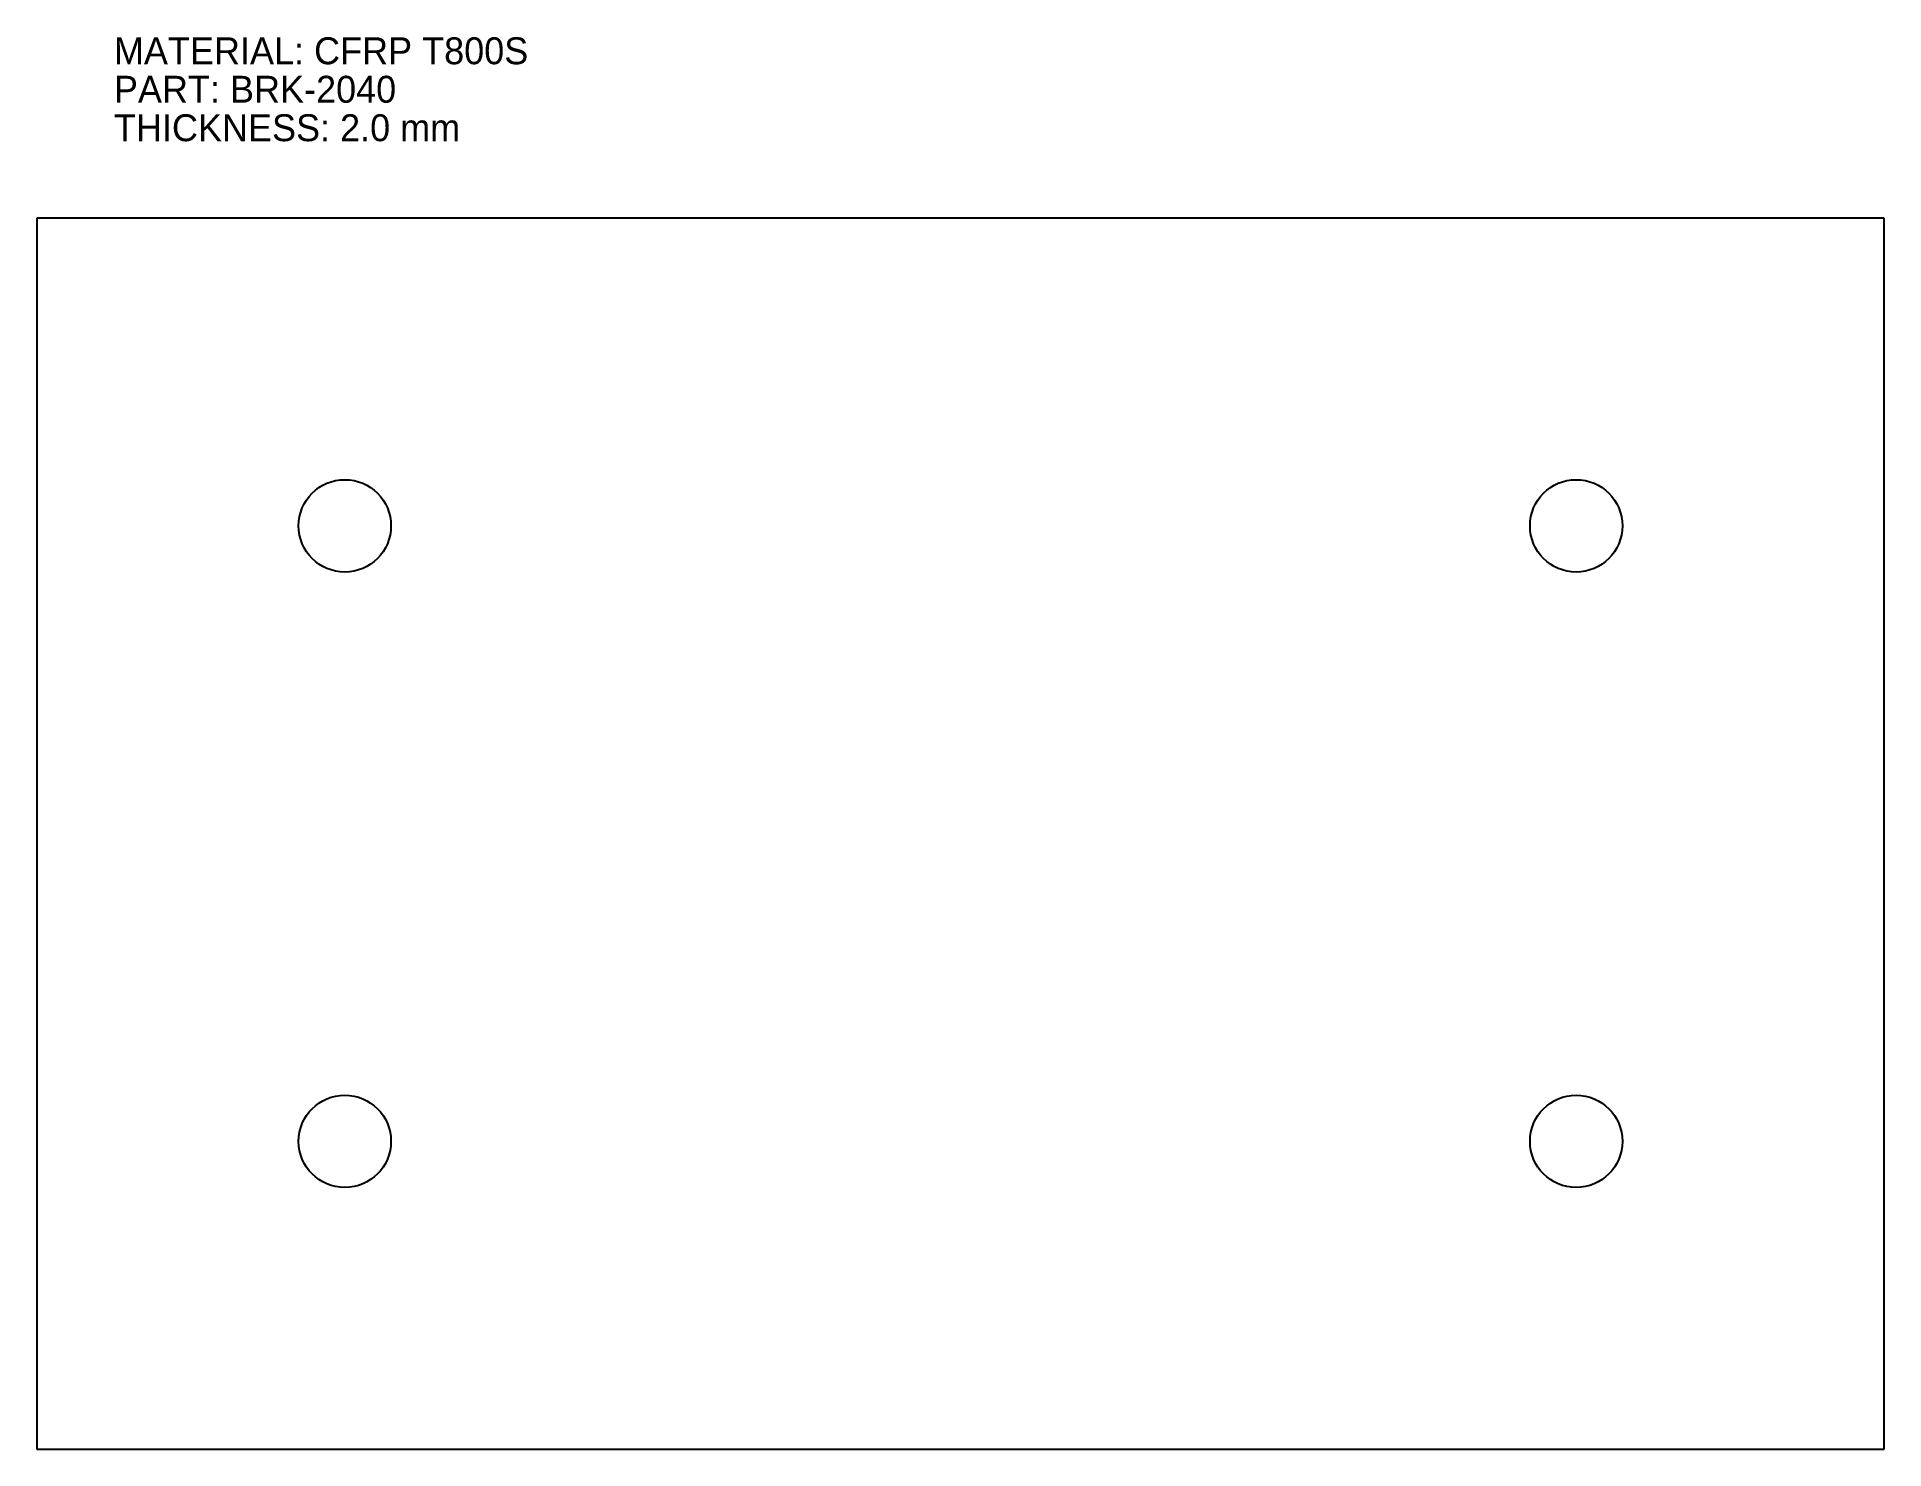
# Model space of a CAD drawing. Header units: metres. Extents: x 0 to 240, y 0 to 184.
import ezdxf

# ---------------------------------------------------------------- set-up
doc = ezdxf.new("R2010")
doc.units = ezdxf.units.M

msp = doc.modelspace()

# ---------------------------------------------------------------- linework, layer by layer
for p, q in [((240, 160), (0, 160)), ((0, 160), (0, 0)), ((240, 0), (240, 160)), ((0, 0), (240, 0))]:
    msp.add_line(p, q)
for centre in [(40, 120), (200, 120), (40, 40), (200, 40)]:
    msp.add_circle(centre, 6)

# ---------------------------------------------------------------- texts
for s, p in [('MATERIAL: CFRP T800S', (10, 180)), ('PART: BRK-2040', (10, 175)), ('THICKNESS: 2.0 mm', (10, 170))]:
    msp.add_text(s, height=3.5).set_placement(p)

doc.saveas('drawing.dxf')
